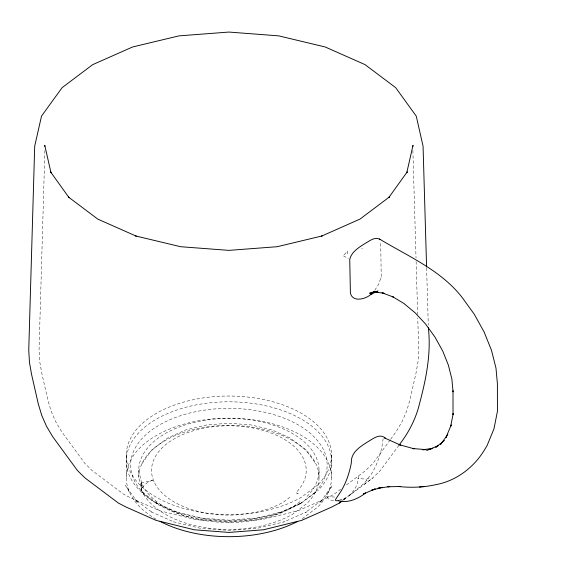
<?xml version="1.0" encoding="UTF-8"?>
<svg xmlns="http://www.w3.org/2000/svg" width="575" height="575" viewBox="0 0 575 575"><rect width="100%" height="100%" fill="white"/><g stroke="black" fill="none" stroke-linecap="round" stroke-linejoin="round"><path stroke-width="0.43" stroke-dasharray="2.88 2.16" d="M44.879 150.528L39.057 350.118L39.733 361.675L41.745 373.031L48.12 400.998L51.333 411.65L55.789 421.806L61.453 431.372L84.884 463.421L91.978 470.415L123.639 494.234L130.863 498.007L159.577 510.722L195.881 519.656L228.886 522.165L261.884 519.656L298.195 510.722L326.902 498.007L334.125 494.234L340.666 489.318M381.218 276.64L380.679 241.435M383.13 438.617L382.317 444.647A157.579 90.979 60 0 1 371.881 473.297L365.333 481.958A17.724 1.279 -40.5 0 1 360.194 486.622L348.184 496.448M333.615 500.617L330.488 499.963L328.109 498.539L326.607 496.419L327.024 493.357M339.343 500.099C350.419 497.648 359.332 486.594 358.146 475.158M374.792 290.224L378.602 284.467L381.211 276.726M306.957 496.455A90.153 52.045 0 0 0 252.217 420.152A90.153 52.045 0 0 0 138.733 470.429L141.802 483.898L141.802 490.885L138.733 477.415A90.153 52.045 0 0 1 252.217 427.139A90.153 52.045 0 0 1 306.957 503.434L292.632 514.215A90.153 52.045 0 0 1 141.802 490.885L141.177 490.015C143.276 485.156 147.797 481.498 152.907 480.226L154.172 481.987M328.03 492.753L332.206 485.588L319.829 502.859L322.64 499.553L305.433 512.497L306.475 511.923L283.748 521.992L284.143 521.856L257.708 528.209L228.886 530.394L200.064 528.209L173.621 521.856L174.017 521.992L151.297 511.923L152.332 512.497L135.125 499.553L137.935 502.859L125.558 485.588L129.742 492.753M141.802 463.939L151.922 449.801L167.972 437.834L185.811 429.927L206.871 424.911L228.886 423.236L250.894 424.911L271.953 429.927L289.793 437.834L305.842 449.801L315.963 463.939M390.202 439.889L372.88 463.421L365.786 470.415L344.748 486.242M390.705 439.178L396.312 431.372L401.975 421.806L406.432 411.65L409.644 400.998L416.02 373.031L418.032 361.675L418.708 350.118L417.766 317.896M398.921 445.266L380.406 470.422L372.83 477.904L342.93 500.394M344.109 254.869L347.544 251.067L347.544 255.02M289.929 497.224L283.576 502.004A77.345 44.656 0 0 1 156.199 485.702A77.345 44.656 0 0 1 235.621 425.946A77.345 44.656 0 0 1 295.866 492.761L298.209 493.753L295.866 492.761M299.999 501.688L292.632 507.236A90.153 52.045 0 0 1 141.802 483.898L141.177 483.029L152.907 480.226M300.013 503.786L316.006 491.762L313.986 493.465A98.267 56.738 0 0 0 270.415 413.677A98.267 56.738 0 0 0 136.541 445.697A98.267 56.738 0 0 0 203.449 519.901L203.119 519.239A99.532 57.464 0 0 0 278.652 513.504L301.674 502.873L280.356 512.318L280.988 512.109L256.198 518.075L228.886 520.152L201.566 518.075L176.777 512.109L177.416 512.318L156.091 502.873L157.751 503.786L141.759 491.762L143.779 493.465M315.711 492.257L301.458 502.974A102.645 59.261 0 0 1 132.43 481.34A102.645 59.261 0 0 1 237.827 402.04A102.645 59.261 0 0 1 317.774 490.705M302.155 518.794L317.774 507.042A102.645 59.261 0 0 0 287.759 428.871A102.645 59.261 0 0 0 150.255 439.322A102.645 59.261 0 0 0 156.307 519.318M343.318 500.106L346.416 497.777M364.27 484.344L372.83 477.904M380.858 278.544L380.995 277.804M368.496 478.098L366.663 479.219L357.693 478.472M376.862 291.166L378.321 290.548M345.92 498.151L340.551 500.2M366.663 480.571L366.951 480.197M326.607 496.419L335.577 497.159M361.711 248.436L362.394 248.831M343.476 255.853L348.342 258.664M426.614 267.878L428.282 325.155M412.886 150.528L416.02 257.931M416.12 261.51L417.666 314.317M331.523 455.299L331.523 477.415M319.032 470.429L319.032 477.415M141.587 482.935L141.587 489.16M141.177 483.029L141.177 490.015M138.733 470.429L138.733 477.415M126.241 455.299L126.241 477.415M317.774 484.926L301.458 497.202A102.645 59.261 0 0 1 132.43 475.568A102.645 59.261 0 0 1 237.827 396.261A102.645 59.261 0 0 1 317.774 484.926"/><path stroke-width="0.86" d="M412.886 146.352L413.03 145.288L406.755 172.802L407.215 171.868L388.772 197.577L389.448 196.938L359.986 219.104L321.583 236.117L322.101 235.958L277.136 246.711L228.886 250.377L180.629 246.711L135.664 235.958L136.182 236.117L97.779 219.104L68.317 196.938L68.993 197.577L50.55 171.868L51.017 172.802L44.742 145.288L44.879 146.352M425.658 449.578L412.498 448.543L414.093 448.766L399.086 444.676L400.372 445.064L384.74 438.021L385.681 438.531C380.291 432.81 373.333 438.574 368.287 441.514C360.69 446.286 350.678 452.245 351.375 462.667A157.579 90.979 60 0 1 340.939 491.323L335.743 499.165A17.724 3.457 -30.4 0 0 336.001 500.717L338.998 500.609M446.761 436.022L445.941 437.589L451.202 424.947L450.671 426.384L453.251 413.339L453.014 414.582L453.014 390.799L453.043 391.805L451.878 379.004L448.349 365.06L442.764 351.124L434.966 337.072L425.529 323.991L415.193 312.865L403.902 303.485L392.308 296.484L393.286 297.016L382.073 292.761L383.432 293.171M399.445 444.54C408.732 432.551 415.833 418.859 419.427 404.081C426.025 379.198 431.308 353.718 428.361 327.843M447.832 434.441L440.45 444.576L441.787 442.958M371.608 293.638C366.613 299.208 352.267 302.86 350.412 292.912L349.729 259.462C351.404 251.965 358.764 247.494 364.802 243.635C369.164 241.277 374.239 236.749 379.457 239.013C408.401 256.5 441.111 270.228 462.357 297.749L474.282 314.259L484.114 331.991L491.452 350.197L495.981 368.108L497.397 383.705L497.433 411.305L493.975 428.821L487.047 445.647L485.149 448.795C474.483 467.073 456.457 481.002 435.476 484.739C423.322 487.435 410.744 487.844 398.389 486.493L400.2 486.522L387.845 486.759L389.828 486.587L378.12 488.232L382.389 487.291L371.421 490.317L375.087 488.93M444.389 440.414L435.785 447.314L437.683 445.884M426.585 266.987L423.063 146.158L416.25 116.114L395.686 87.673L365.075 64.644L325.184 46.977L278.731 35.866L228.886 32.063L179.033 35.866L132.581 46.977L92.69 64.644L62.086 87.673L41.515 116.114L34.701 146.158L28.75 350.218L29.469 362.466L31.618 374.605L38.338 404.081L41.774 415.473L46.539 426.327L52.591 436.554L77.359 470.422L84.942 477.904L118.342 503.032L126.069 507.064L156.184 520.404L194.321 529.791L228.886 532.414L263.443 529.791L301.58 520.404L331.696 507.064L339.423 503.032L342.233 500.926M339.423 503.032L342.024 501.077M371.04 294.429L376.136 291.712M375.037 488.958L363.422 493.947L365.635 493.005C358.06 498.769 348.587 503.075 338.891 501.055M426.693 450.563L438.323 445.611M428.885 449.636L432.529 448.493M373.197 292.431L369.603 293.192L377.717 291.971M432.767 448.306L422.726 449.779L425.924 449.636M419.419 487.018L421.403 486.845M422.467 486.745L424.465 486.572M377.876 291.906L373.046 291.748L384.122 293.272M379.457 239.013L380.068 239.638M297.742 521.36A102.645 59.261 0 0 1 160.03 521.36"/></g></svg>
